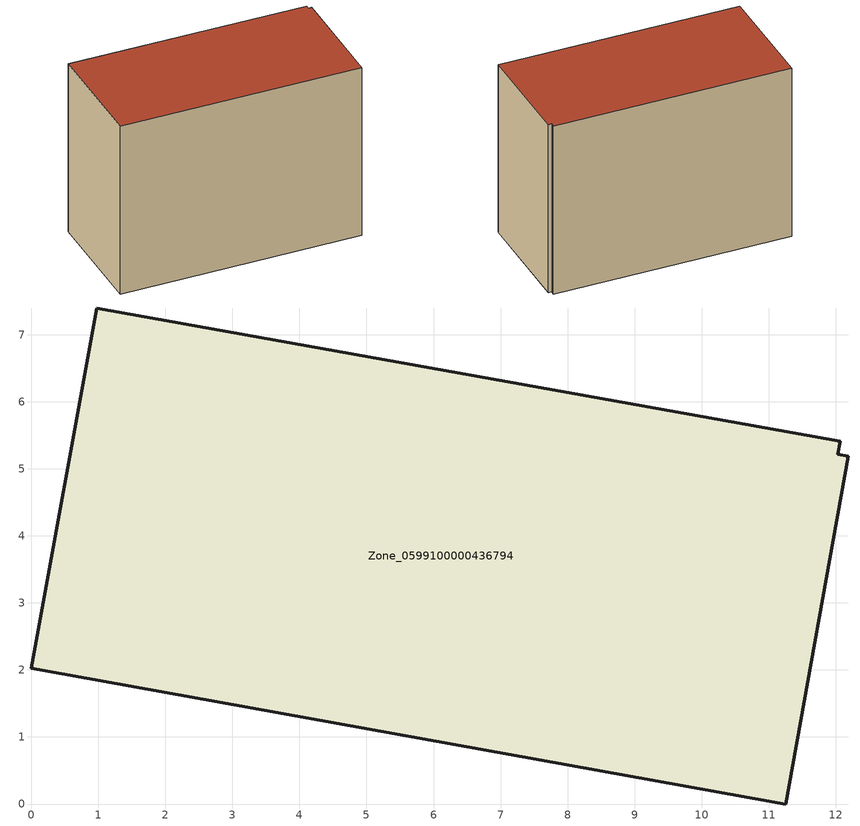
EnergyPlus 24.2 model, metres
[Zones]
Zone_0599100000436794
 floor ground (C_G): 12.07,5.41 12.04,5.22 12.19,5.19 11.25,0 0,2.03 0.97,7.4 z0
 wall outside (C_F): 12.07,5.41 0.97,7.4 0,2.03 11.25,0 12.19,5.19 12.04,5.22 12.07,5.41 z0:8.6
 roof outside (C_R): 12.04,5.22 12.07,5.41 0.97,7.4 0,2.03 11.25,0 12.19,5.19 z8.6
[BUILDING]
Pand.0599100000436794: North Axis=0; Terrain=City; Loads Convergence Tolerance Value=0.04; Temperature Convergence Tolerance Value=0.4; Solar Distribution=FullExterior; Maximum Number of Warmup Days=25; Minimum Number of Warmup Days=1
[Site:Location]
Rotterdam.The.Hague.AP_ZH_NLD Design_Conditions: Latitude=51.96; Longitude=4.45; Time Zone=1; Elevation=-4.5
[SITE:GROUNDTEMPERATURE:BUILDINGSURFACE]
18, 18, 18, 18, 18, 18, 18, 18, 18, 18, 18, 18
[MATERIAL] Thermal Absorptance=0.9; Solar Absorptance=0.7; Visible Absorptance=0.7
Name | Roughness | Thickness | Conductivity | Density | Specific Heat
G.TI.2006-2014 | MediumSmooth | 0.15 | 0.06 | 540 | 1210
F.TI.2006-2014 | Rough | 0.3 | 0.12 | 1920 | 840
R.TI.2006-2014 | MediumRough | 0.2 | 0.08 | 1500 | 1000
[CONSTRUCTION]
C_G: G.TI.2006-2014
C_F: F.TI.2006-2014
C_R: R.TI.2006-2014
[ZONE]
Zone_0599100000436794: Type=1; Multiplier=1; Ceiling Height=Autocalculate; Volume=Autocalculate; Floor Area=autocalculate; Part of Total Floor Area=Yes
[ZONEINFILTRATION:DESIGNFLOWRATE]
Infil_Zone_0599100000436794: Zone or ZoneList or Space or SpaceList=Zone_0599100000436794; Schedule=AlwaysOn; Design Flow Rate Calculation Method=Flow/Area; Flow Rate per Floor Area=0.0015; Constant Term Coefficient=1; Temperature Term Coefficient=0; Velocity Term Coefficient=0; Velocity Squared Term Coefficient=0
[HVACTEMPLATE:ZONE:IDEALLOADSAIRSYSTEM]
Zone_0599100000436794: Maximum Heating Supply Air Temperature=50; Minimum Cooling Supply Air Temperature=13; Maximum Heating Supply Air Humidity Ratio=0.0156; Minimum Cooling Supply Air Humidity Ratio=0.0077; Heating Limit=NoLimit; Cooling Limit=NoLimit; Dehumidification Control Type=ConstantSensibleHeatRatio; Cooling Sensible Heat Ratio=0.7; Dehumidification Setpoint=60; Humidification Control Type=None; Humidification Setpoint=30; Outdoor Air Method=None; Outdoor Air Flow Rate per Person=0.00944; Outdoor Air Flow Rate per Zone Floor Area=0; Outdoor Air Flow Rate per Zone=0; Demand Controlled Ventilation Type=None; Outdoor Air Economizer Type=NoEconomizer; Heat Recovery Type=None; Sensible Heat Recovery Effectiveness=0.7; Latent Heat Recovery Effectiveness=0.65
[ZONECONTROL:THERMOSTAT]
ThermostatControl_Zone_0599100000436794: Zone or ZoneList=Zone_0599100000436794; Control Type Schedule=DualSetpointControlType; Control 1=Thermostat_Zone_0599100000436794; Temperature Difference Between Cutout And Setpoint=0
[THERMOSTATSETPOINT:DUALSETPOINT]
Thermostat_Zone_0599100000436794: Heating Setpoint Temperature Schedule=HeatingSetpoint_Zone_0599100000436794; Cooling Setpoint Temperature Schedule=CoolingSetpoint_Zone_0599100000436794
[SCHEDULE:COMPACT]
HeatingSetpoint_Zone_0599100000436794: Through: 12/31, For: AllDays, Until: 24:00, 21
CoolingSetpoint_Zone_0599100000436794: Through: 12/31, For: AllDays, Until: 24:00, 24
DualSetpointControlType: Through: 12/31, For: AllDays, Until: 24:00, 4
AlwaysOn: Through: 12/31, For: AllDays, Until: 24:00, 1
